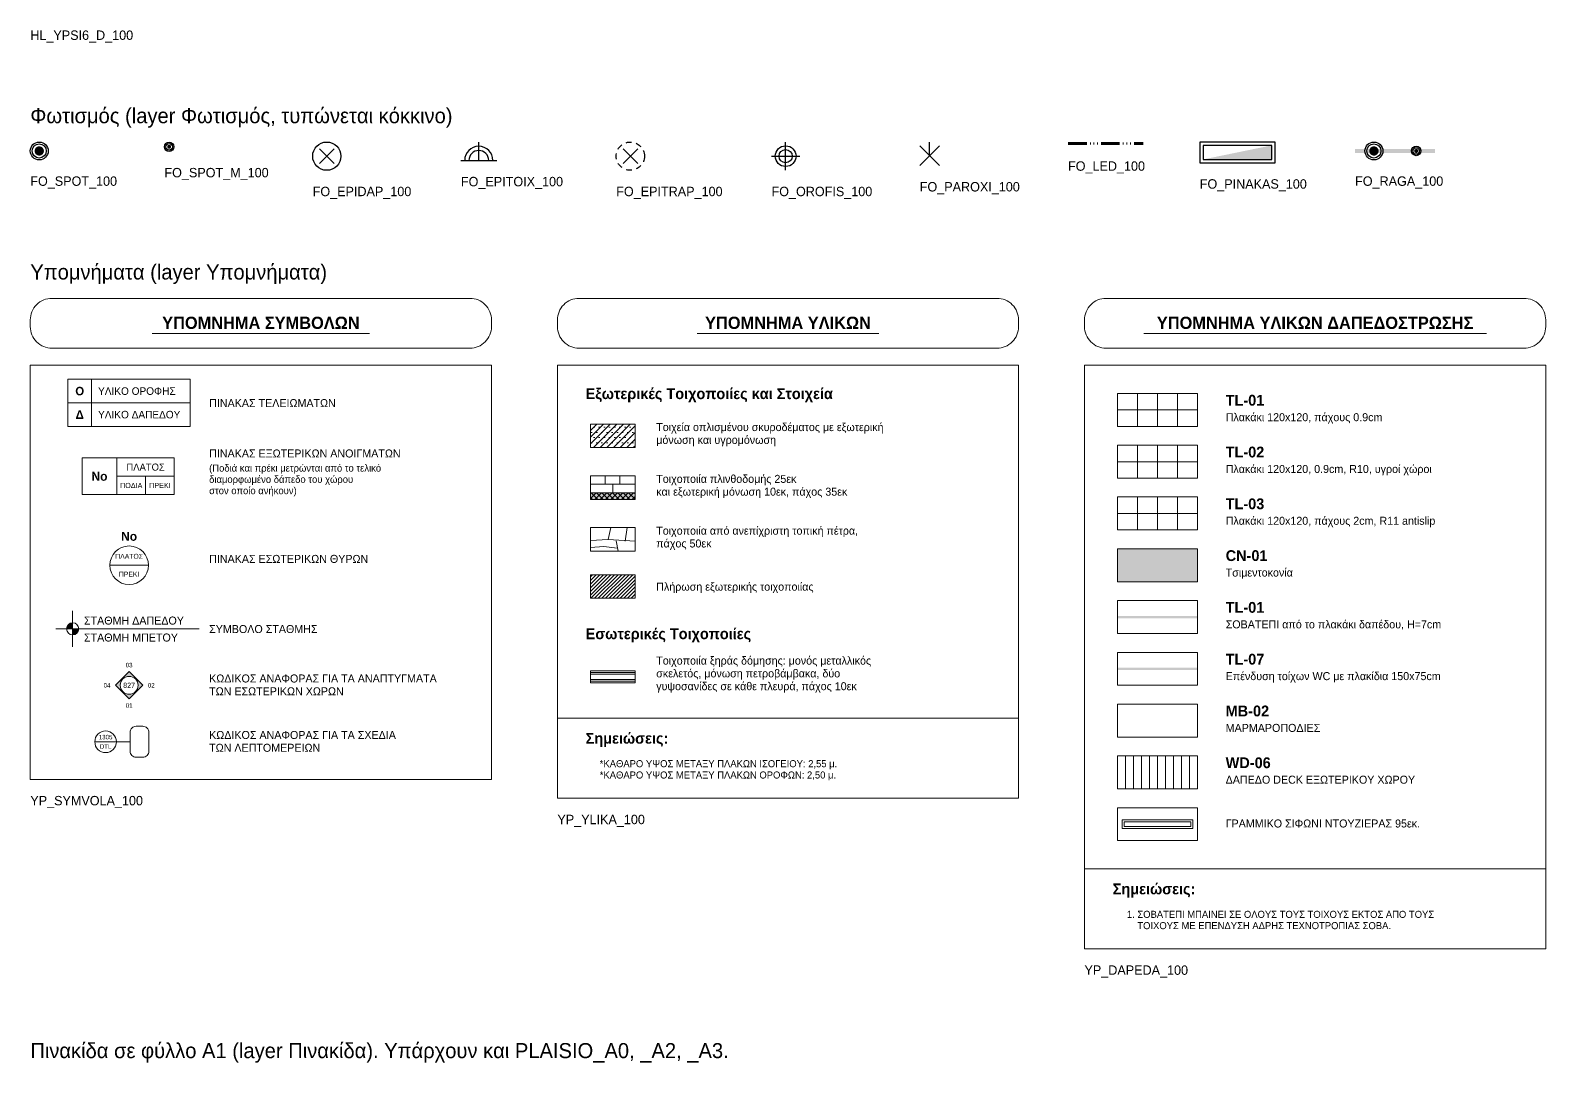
# Model space of a CAD drawing. Extents: x 0 to 269, y -106 to 0.
# Drawn here: x 92.85 to 125.05, y -46.28 to -24.35 of the extents above; entities that cross this region are included whole.
import ezdxf
from ezdxf.enums import TextEntityAlignment as Align

# ---------------------------------------------------------------- set-up
doc = ezdxf.new("R2010")
doc.units = 0
doc.linetypes.add('KIT_DASH', pattern=[0.15, 0.1, -0.05])
doc.layers.add('KIT-Οδηγίες', color=140, linetype='Continuous', plot=False)
doc.layers.add('Υπομνήματα', color=61, linetype='Continuous', lineweight=18)
doc.layers.add('Φωτισμός', color=12, linetype='Continuous', lineweight=25)
doc.styles.add('KIT', font='Commissioner-Regular.ttf')
doc.styles.add('KIT-B', font='Commissioner-Bold.ttf')

# ---------------------------------------------------------------- blocks, each defined once
blk = doc.blocks.new('FO_SPOT_100')
blk.add_hatch(color=256).paths.add_polyline_path([(-0.1, 0, 1), (0.1, 0, 1)])
for radius in [0.19, 0.15]:
    blk.add_circle((0, 0), radius)
blk = doc.blocks.new('FO_SPOT_M_100')
blk.add_hatch(color=256).paths.add_polyline_path([(-0.042, 0, 1), (0.042, 0, 1)])
for radius in [0.1, 0.07]:
    blk.add_circle((0, 0), radius)
blk = doc.blocks.new('FO_EPIDAP_100')
for p, q in [((-0.156, -0.156), (0.156, 0.156)), ((-0.156, 0.156), (0.156, -0.156))]:
    blk.add_line(p, q)
blk.add_circle((0, 0), 0.3)
blk = doc.blocks.new('FO_EPITOIX_100')
for p, q in [((0, 0), (0, 0.39)), ((-0.38, 0), (0.38, 0))]:
    blk.add_line(p, q)
for radius in [0.3, 0.21]:
    blk.add_arc((0, 0), radius, 0, 180)
blk = doc.blocks.new('FO_EPITRAP_100')
for p, q in [((-0.156, -0.156), (0.156, 0.156)), ((-0.156, 0.156), (0.156, -0.156))]:
    blk.add_line(p, q)
at = {"linetype": 'KIT_DASH', "ltscale": 1.2}
blk.add_circle((0, 0), 0.3, dxfattribs=at)
blk = doc.blocks.new('FO_OROFIS_100')
for p, q in [((-0.3, 0), (0.3, 0)), ((0, -0.3), (0, 0.3))]:
    blk.add_line(p, q)
for radius in [0.22, 0.14]:
    blk.add_circle((0, 0), radius)
blk = doc.blocks.new('FO_PAROXI_100')
for p, q in [((-0.21, -0.21), (0.21, 0.21)), ((-0.21, 0.21), (0.21, -0.21)), ((0, 0), (0, 0.29))]:
    blk.add_line(p, q)
blk = doc.blocks.new('FO_LED_100')
for points in [[(-0.8, -0.03), (-0.4, -0.03), (-0.4, 0.03), (-0.8, 0.03)], [(-0.1, -0.03), (0.3, -0.03), (0.3, 0.03), (-0.1, 0.03)], [(0.6, -0.03), (0.8, -0.03), (0.8, 0.03), (0.6, 0.03)]]:
    blk.add_hatch(color=256).paths.add_polyline_path(points)
at = {"lineweight": 9}
for p, q in [((-0.325, -0.021), (-0.325, 0.021)), ((-0.25, -0.021), (-0.25, 0.021)), ((-0.175, -0.021), (-0.175, 0.021)), ((0.375, -0.021), (0.375, 0.021)), ((0.45, -0.021), (0.45, 0.021)), ((0.525, -0.021), (0.525, 0.021))]:
    blk.add_line(p, q, dxfattribs=at)
blk = doc.blocks.new('FO_PINAKAS_100')
blk.add_hatch(color=256).paths.add_polyline_path([(-0.73, -0.15), (0.73, -0.15), (0.73, 0.15)])
for points in [[(-0.8, -0.22), (0.8, -0.22), (0.8, 0.22), (-0.8, 0.22)], [(-0.73, -0.15), (0.73, -0.15), (0.73, 0.15), (-0.73, 0.15)]]:
    blk.add_lwpolyline(points, close=True)
blk = doc.blocks.new('FO_RAGA_100')
for points in [[(-0.85, -0.04), (0.85, -0.04), (0.85, 0.04), (-0.85, 0.04)], [(-0.55, 0, 1), (-0.35, 0, 1)], [(0.408, 0, 1), (0.492, 0, 1)]]:
    blk.add_hatch(color=256).paths.add_polyline_path(points)
for centre, radius in [((-0.45, 0), 0.19), ((-0.45, 0), 0.15), ((0.45, 0), 0.1), ((0.45, 0), 0.07)]:
    blk.add_circle(centre, radius)
blk = doc.blocks.new('YP_SYMVOLA_100')
for points in [[(0.9, -7.02), (0.9, -6.89, 0.4142136), (0.77, -7.02)], [(0.9, -7.02), (0.9, -7.15, 0.4142136), (1.03, -7.02)]]:
    blk.add_hatch(color=256).paths.add_polyline_path(points)
h = blk.add_hatch(color=256)
h.paths.add_polyline_path([(2.39, -8.22), (2.1, -7.93), (1.81, -8.22), (2.1, -8.51)])
h.paths.add_polyline_path([(1.91, -8.22, 1), (2.29, -8.22, 1)], flags=16)
for p, q in [((2.5926, -0.7488), (7.2074, -0.7488)), ((1.3, -2.72), (1.3, -1.72)), ((0.8, -2.22), (3.4, -2.22)), ((1.84, -4.17), (1.84, -3.39)), ((1.84, -3.78), (3.06, -3.78)), ((2.45, -4.17), (2.45, -3.78)), ((1.69, -5.67), (2.51, -5.67)), ((0.9, -7.4), (0.9, -6.64)), ((0.54, -7.02), (3.5857, -7.02)), ((1.37, -9.42), (1.83, -9.42)), ((1.83, -9.42), (2.12, -9.42))]:
    blk.add_line(p, q)
for points in [[(0.46, -1.06), (9.34, -1.06, 0.4142136), (9.8, -0.6), (9.8, -0.46, 0.4142136), (9.34, 0), (0.46, 0, 0.4142136), (0, -0.46), (0, -0.6, 0.4142136)], [(2.25, -9.75), (2.39, -9.75, 0.4142136), (2.52, -9.62), (2.52, -9.22, 0.4142136), (2.39, -9.09), (2.25, -9.09, 0.4142136), (2.12, -9.22), (2.12, -9.62, 0.4142136)]]:
    blk.add_lwpolyline(points, format="xyb", close=True)
for points in [[(0, -10.22), (9.8, -10.22), (9.8, -1.42), (0, -1.42)], [(0.8, -2.72), (3.4, -2.72), (3.4, -1.72), (0.8, -1.72)], [(1.1, -4.17), (3.06, -4.17), (3.06, -3.39), (1.1, -3.39)], [(2.39, -8.22), (2.1, -7.93), (1.81, -8.22), (2.1, -8.51)]]:
    blk.add_lwpolyline(points, close=True)
for centre, radius in [((2.1, -5.67), 0.41), ((0.9, -7.02), 0.13), ((2.1, -8.22), 0.19), ((1.6, -9.42), 0.23)]:
    blk.add_circle(centre, radius)
at = {"style": 'KIT-B'}
for s, height, p in [('ΥΠΟΜΝΗΜΑ ΣΥΜΒΟΛΩΝ', 0.26, (4.9, -0.65)), ('No', 0.19, (2.1, -5.15))]:
    blk.add_text(s, height=height, dxfattribs=at).set_placement(p, align=Align.CENTER)
for s, height, style, p in [('Ο', 0.18, 'KIT-B', (1.05, -1.97)), ('Δ', 0.18, 'KIT-B', (1.05, -2.47)), ('ΠΛΑΤΟΣ', 0.15, 'KIT', (2.45, -3.585)), ('No', 0.19, 'KIT-B', (1.47, -3.78)), ('ΠΟΔΙΑ', 0.11, 'KIT', (2.145, -3.975)), ('ΠΡΕΚΙ', 0.11, 'KIT', (2.755, -3.975)), ('ΠΛΑΤΟΣ', 0.105, 'KIT', (2.1, -5.48)), ('ΠΡΕΚΙ', 0.105, 'KIT', (2.1, -5.86)), ('03', 0.095, 'KIT', (2.1, -7.79)), ('04', 0.095, 'KIT', (1.63, -8.22)), ('827', 0.11, 'KIT', (2.1, -8.22)), ('02', 0.095, 'KIT', (2.57, -8.22)), ('01', 0.095, 'KIT', (2.1, -8.65)), ('1305', 0.095, 'KIT', (1.6, -9.32)), ('DTL', 0.095, 'KIT', (1.6, -9.52))]:
    blk.add_text(s, height=height, dxfattribs=dict(style=style)).set_placement(p, align=Align.MIDDLE_CENTER)
at = {"style": 'KIT'}
for s, p in [('ΥΛΙΚΟ ΟΡΟΦΗΣ', (1.44, -1.97)), ('ΥΛΙΚΟ ΔΑΠΕΔΟΥ', (1.44, -2.47))]:
    blk.add_text(s, height=0.16, dxfattribs=at).set_placement(p, align=Align.MIDDLE_LEFT)
for s, height, p in [('ΠΙΝΑΚΑΣ ΤΕΛΕΙΩΜΑΤΩΝ', 0.17, (3.8, -2.31)), ('ΠΙΝΑΚΑΣ ΕΞΩΤΕΡΙΚΩΝ ΑΝΟΙΓΜΑΤΩΝ', 0.17, (3.8, -3.38)), ('(Ποδιά και πρέκι μετρώνται από το τελικό', 0.15, (3.8, -3.68)), ('διαμορφωμένο δάπεδο του χώρου', 0.15, (3.8, -3.92)), ('στον οποίο ανήκουν)', 0.15, (3.8, -4.16)), ('ΠΙΝΑΚΑΣ ΕΣΩΤΕΡΙΚΩΝ ΘΥΡΩΝ', 0.17, (3.8, -5.62)), ('ΣΤΑΘΜΗ ΔΑΠΕΔΟΥ', 0.17, (1.14, -6.93)), ('ΣΥΜΒΟΛΟ ΣΤΑΘΜΗΣ', 0.17, (3.8, -7.11)), ('ΣΤΑΘΜΗ ΜΠΕΤΟΥ', 0.17, (1.14, -7.29)), ('ΚΩΔΙΚΟΣ ΑΝΑΦΟΡΑΣ ΓΙΑ ΤΑ ΑΝΑΠΤΥΓΜΑΤΑ', 0.17, (3.8, -8.16)), ('ΤΩΝ ΕΣΩΤΕΡΙΚΩΝ ΧΩΡΩΝ', 0.17, (3.8, -8.432)), ('ΚΩΔΙΚΟΣ ΑΝΑΦΟΡΑΣ ΓΙΑ ΤΑ ΣΧΕΔΙΑ', 0.17, (3.8, -9.36)), ('ΤΩΝ ΛΕΠΤΟΜΕΡΕΙΩΝ', 0.17, (3.8, -9.632))]:
    blk.add_text(s, height=height, dxfattribs=at).set_placement(p)
blk = doc.blocks.new('YP_YLIKA_100')
h = blk.add_hatch()
h.set_pattern_fill('ANSI31', color=252, scale=0.031496)
h.paths.add_polyline_path([(0.7, -3.17), (1.65, -3.17), (1.65, -2.67), (0.7, -2.67)])
h = blk.add_hatch()
h.set_pattern_fill('DOTS', color=252, scale=0.069291)
h.paths.add_polyline_path([(0.7, -3.17), (1.65, -3.17), (1.65, -2.67), (0.7, -2.67)])
at = {"true_color": 0xf8f6b0}
blk.add_hatch(color=256, dxfattribs=at).paths.add_polyline_path([(0.7, -4.27), (1.65, -4.27), (1.65, -4.13), (0.7, -4.13)])
h = blk.add_hatch()
h.set_pattern_fill('ANSI37', color=252, scale=0.025197)
h.paths.add_polyline_path([(0.7, -4.27), (1.65, -4.27), (1.65, -4.13), (0.7, -4.13)])
h = blk.add_hatch()
h.set_pattern_fill('ANSI31', color=252, scale=0.0173228)
h.paths.add_polyline_path([(0.7, -6.37), (1.65, -6.37), (1.65, -5.87), (0.7, -5.87)])
for p, q in [((2.9725, -0.7488), (6.8275, -0.7488)), ((0.7, -4.13), (1.65, -4.13)), ((0, -8.92), (9.8, -8.92))]:
    blk.add_line(p, q)
at = {"color": 252}
for p, q in [((1.0135, -3.95), (1.0135, -3.77)), ((1.327, -3.95), (1.327, -3.77)), ((0.7, -3.95), (1.65, -3.95)), ((1.175, -4.13), (1.175, -3.95)), ((0.7, -7.9464), (1.65, -7.9464)), ((0.7, -7.9828), (1.65, -7.9828)), ((0.7, -8.0972), (1.65, -8.0972)), ((0.7, -8.1336), (1.65, -8.1336))]:
    blk.add_line(p, q, dxfattribs=at)
blk.add_lwpolyline([(0.46, -1.06), (9.34, -1.06, 0.4142136), (9.8, -0.6), (9.8, -0.46, 0.4142136), (9.34, 0), (0.46, 0, 0.4142136), (0, -0.46), (0, -0.6, 0.4142136)], format="xyb", close=True)
for points in [[(0, -10.62), (9.8, -10.62), (9.8, -1.42), (0, -1.42)], [(0.7, -3.17), (1.65, -3.17), (1.65, -2.67), (0.7, -2.67)], [(0.7, -4.27), (1.65, -4.27), (1.65, -3.77), (0.7, -3.77)], [(0.7, -5.37), (1.65, -5.37), (1.65, -4.87), (0.7, -4.87)], [(0.7, -6.37), (1.65, -6.37), (1.65, -5.87), (0.7, -5.87)], [(0.7, -8.17), (1.65, -8.17), (1.65, -7.91), (0.7, -7.91)]]:
    blk.add_lwpolyline(points, close=True)
for points in [[(0.7, -5.145), (1.08, -5.12), (1.65, -5.16)], [(1.08, -5.12), (1.137, -4.87)], [(1.289, -5.37), (1.251, -5.15)], [(1.441, -5.155), (1.479, -4.87)], [(0.7, -5.29), (0.985, -5.27), (1.27, -5.31)]]:
    blk.add_lwpolyline(points, dxfattribs=at)
at = {"style": 'KIT-B'}
blk.add_text('ΥΠΟΜΝΗΜΑ ΥΛΙΚΩΝ', height=0.26, dxfattribs=at).set_placement((4.9, -0.65), align=Align.CENTER)
for s, height, style, p in [('Εξωτερικές Τοιχοποιίες και Στοιχεία', 0.23, 'KIT-B', (0.6, -2.14)), ('Τοιχεία οπλισμένου σκυροδέματος με εξωτερική', 0.17, 'KIT', (2.1, -2.82)), ('μόνωση και υγρομόνωση', 0.17, 'KIT', (2.1, -3.092)), ('Τοιχοποιία πλινθοδομής 25εκ', 0.17, 'KIT', (2.1, -3.92)), ('και εξωτερική μόνωση 10εκ, πάχος 35εκ', 0.17, 'KIT', (2.1, -4.192)), ('Τοιχοποιία από ανεπίχριστη τοπική πέτρα,', 0.17, 'KIT', (2.1, -5.02)), ('πάχος 50εκ', 0.17, 'KIT', (2.1, -5.292)), ('Πλήρωση εξωτερικής τοιχοποιίας', 0.17, 'KIT', (2.1, -6.21)), ('Εσωτερικές Τοιχοποιίες', 0.23, 'KIT-B', (0.6, -7.24)), ('Τοιχοποιία ξηράς δόμησης: μονός μεταλλικός', 0.17, 'KIT', (2.1, -7.78)), ('σκελετός, μόνωση πετροβάμβακα, δύο', 0.17, 'KIT', (2.1, -8.052)), ('γυψοσανίδες σε κάθε πλευρά, πάχος 10εκ', 0.17, 'KIT', (2.1, -8.324)), ('Σημειώσεις:', 0.23, 'KIT-B', (0.6, -9.46)), ('*ΚΑΘΑΡΟ ΥΨΟΣ ΜΕΤΑΞΥ ΠΛΑΚΩΝ ΙΣΟΓΕΙΟΥ: 2,55 μ.', 0.15, 'KIT', (0.9, -9.96)), ('*ΚΑΘΑΡΟ ΥΨΟΣ ΜΕΤΑΞΥ ΠΛΑΚΩΝ ΟΡΟΦΩΝ: 2,50 μ.', 0.15, 'KIT', (0.9, -10.2))]:
    blk.add_text(s, height=height, dxfattribs=dict(style=style)).set_placement(p)
blk = doc.blocks.new('YP_DAPEDA_100')
at = {"true_color": 0xc8c8cb}
blk.add_hatch(color=256, dxfattribs=at).paths.add_polyline_path([(0.7, -6.02), (2.4, -6.02), (2.4, -5.32), (0.7, -5.32)])
at = {"true_color": 0xff7f00}
blk.add_hatch(color=256, dxfattribs=at).paths.add_polyline_path([(0.7, -6.795), (2.4, -6.795), (2.4, -6.745), (0.7, -6.745)])
at = {"true_color": 0xffbf00}
blk.add_hatch(color=256, dxfattribs=at).paths.add_polyline_path([(0.7, -7.895), (2.4, -7.895), (2.4, -7.845), (0.7, -7.845)])
for p, q in [((1.26, -0.749), (8.54, -0.749)), ((0, -12.12), (9.8, -12.12))]:
    blk.add_line(p, q)
at = {"color": 252}
for p, q in [((1.125, -2.72), (1.125, -2.02)), ((1.55, -2.72), (1.55, -2.02)), ((1.975, -2.72), (1.975, -2.02)), ((0.7, -2.37), (2.4, -2.37)), ((1.125, -3.82), (1.125, -3.12)), ((1.55, -3.82), (1.55, -3.12)), ((1.975, -3.82), (1.975, -3.12)), ((0.7, -3.47), (2.4, -3.47)), ((1.125, -4.92), (1.125, -4.22)), ((1.55, -4.92), (1.55, -4.22)), ((1.975, -4.92), (1.975, -4.22)), ((0.7, -4.57), (2.4, -4.57)), ((0.87, -10.42), (0.87, -9.72)), ((1.04, -10.42), (1.04, -9.72)), ((1.21, -10.42), (1.21, -9.72)), ((1.38, -10.42), (1.38, -9.72)), ((1.55, -10.42), (1.55, -9.72)), ((1.72, -10.42), (1.72, -9.72)), ((1.89, -10.42), (1.89, -9.72)), ((2.06, -10.42), (2.06, -9.72)), ((2.23, -10.42), (2.23, -9.72))]:
    blk.add_line(p, q, dxfattribs=at)
blk.add_lwpolyline([(0.46, -1.06), (9.34, -1.06, 0.414214), (9.8, -0.6), (9.8, -0.46, 0.414214), (9.34, 0), (0.46, 0, 0.414214), (0, -0.46), (0, -0.6, 0.414214)], format="xyb", close=True)
for points in [[(0, -13.82), (9.8, -13.82), (9.8, -1.42), (0, -1.42)], [(0.7, -2.72), (2.4, -2.72), (2.4, -2.02), (0.7, -2.02)], [(0.7, -3.82), (2.4, -3.82), (2.4, -3.12), (0.7, -3.12)], [(0.7, -4.92), (2.4, -4.92), (2.4, -4.22), (0.7, -4.22)], [(0.7, -6.02), (2.4, -6.02), (2.4, -5.32), (0.7, -5.32)], [(0.7, -7.12), (2.4, -7.12), (2.4, -6.42), (0.7, -6.42)], [(0.7, -8.22), (2.4, -8.22), (2.4, -7.52), (0.7, -7.52)], [(0.7, -9.32), (2.4, -9.32), (2.4, -8.62), (0.7, -8.62)], [(0.7, -10.42), (2.4, -10.42), (2.4, -9.72), (0.7, -9.72)], [(0.7, -11.52), (2.4, -11.52), (2.4, -10.82), (0.7, -10.82)]]:
    blk.add_lwpolyline(points, close=True)
for points in [[(0.8, -11.26), (2.3, -11.26), (2.3, -11.08), (0.8, -11.08)], [(0.84, -11.22), (2.26, -11.22), (2.26, -11.12), (0.84, -11.12)]]:
    blk.add_lwpolyline(points, close=True, dxfattribs=at)
at = {"style": 'KIT-B'}
blk.add_text('ΥΠΟΜΝΗΜΑ ΥΛΙΚΩΝ ΔΑΠΕΔΟΣΤΡΩΣΗΣ', height=0.26, dxfattribs=at).set_placement((4.9, -0.65), align=Align.CENTER)
for s, height, style, p in [('TL-01', 0.23, 'KIT-B', (3, -2.28)), ('Πλακάκι 120x120, πάχους 0.9cm', 0.17, 'KIT', (3, -2.61)), ('TL-02', 0.23, 'KIT-B', (3, -3.38)), ('Πλακάκι 120x120, 0.9cm, R10, υγροί χώροι', 0.17, 'KIT', (3, -3.71)), ('TL-03', 0.23, 'KIT-B', (3, -4.48)), ('Πλακάκι 120x120, πάχους 2cm, R11 antislip', 0.17, 'KIT', (3, -4.81)), ('CN-01', 0.23, 'KIT-B', (3, -5.58)), ('Τσιμεντοκονία', 0.17, 'KIT', (3, -5.91)), ('TL-01', 0.23, 'KIT-B', (3, -6.68)), ('ΣΟΒΑΤΕΠΙ από το πλακάκι δαπέδου, H=7cm', 0.17, 'KIT', (3, -7.01)), ('TL-07', 0.23, 'KIT-B', (3, -7.78)), ('Επένδυση τοίχων WC με πλακίδια 150x75cm', 0.17, 'KIT', (3, -8.11)), ('MB-02', 0.23, 'KIT-B', (3, -8.88)), ('ΜΑΡΜΑΡΟΠΟΔΙΕΣ', 0.17, 'KIT', (3, -9.21)), ('WD-06', 0.23, 'KIT-B', (3, -9.98)), ('ΔΑΠΕΔΟ DECK ΕΞΩΤΕΡΙΚΟΥ ΧΩΡΟΥ', 0.17, 'KIT', (3, -10.31)), ('ΓΡΑΜΜΙΚΟ ΣΙΦΩΝΙ ΝΤΟΥΖΙΕΡΑΣ 95εκ.', 0.17, 'KIT', (3, -11.24)), ('Σημειώσεις:', 0.23, 'KIT-B', (0.6, -12.66)), ('1. ΣΟΒΑΤΕΠΙ ΜΠΑΙΝΕΙ ΣΕ ΟΛΟΥΣ ΤΟΥΣ ΤΟΙΧΟΥΣ ΕΚΤΟΣ ΑΠΟ ΤΟΥΣ', 0.15, 'KIT', (0.9, -13.16)), ('    ΤΟΙΧΟΥΣ ΜΕ ΕΠΕΝΔΥΣΗ ΑΔΡΗΣ ΤΕΧΝΟΤΡΟΠΙΑΣ ΣΟΒΑ.', 0.15, 'KIT', (0.9, -13.4))]:
    blk.add_text(s, height=height, dxfattribs=dict(style=style)).set_placement(p)

msp = doc.modelspace()

# ---------------------------------------------------------------- block references
at = {"layer": 'Υπομνήματα'}
for name, p in [('YP_SYMVOLA_100', (92.85, -30.042)), ('YP_YLIKA_100', (104.05, -30.042)), ('YP_DAPEDA_100', (115.25, -30.042))]:
    msp.add_blockref(name, p, dxfattribs=at)
at = {"layer": 'Φωτισμός'}
for name, p in [('FO_SPOT_100', (93.04, -26.912)), ('FO_SPOT_M_100', (95.8, -26.822)), ('FO_EPIDAP_100', (99.15, -27.022)), ('FO_EPITOIX_100', (102.38, -27.112)), ('FO_EPITRAP_100', (105.6, -27.022)), ('FO_OROFIS_100', (108.9, -27.022)), ('FO_PAROXI_100', (111.96, -27.012)), ('FO_LED_100', (115.7, -26.752)), ('FO_PINAKAS_100', (118.5, -26.942)), ('FO_RAGA_100', (121.85, -26.912))]:
    msp.add_blockref(name, p, dxfattribs=at)

# ---------------------------------------------------------------- texts
at = {"layer": 'KIT-Οδηγίες', "style": 'KIT'}
for s, height, p in [('HL_YPSI6_D_100', 0.2, (92.85, -24.552)), ('Φωτισμός (layer Φωτισμός, τυπώνεται κόκκινο)', 0.32, (92.85, -26.322)), ('FO_SPOT_M_100', 0.2, (95.7, -27.472)), ('FO_LED_100', 0.2, (114.9, -27.332)), ('FO_SPOT_100', 0.2, (92.85, -27.652)), ('FO_EPIDAP_100', 0.2, (98.85, -27.872)), ('FO_EPITOIX_100', 0.2, (102, -27.662)), ('FO_EPITRAP_100', 0.2, (105.3, -27.872)), ('FO_OROFIS_100', 0.2, (108.6, -27.872)), ('FO_PAROXI_100', 0.2, (111.75, -27.772)), ('FO_PINAKAS_100', 0.2, (117.7, -27.712)), ('FO_RAGA_100', 0.2, (121, -27.652)), ('Υπομνήματα (layer Υπομνήματα)', 0.32, (92.85, -29.642)), ('YP_SYMVOLA_100', 0.2, (92.85, -40.812)), ('YP_YLIKA_100', 0.2, (104.05, -41.212)), ('YP_DAPEDA_100', 0.2, (115.25, -44.412)), ('Πινακίδα σε φύλλο A1 (layer Πινακίδα). Υπάρχουν και PLAISIO_A0, _A2, _A3.', 0.32, (92.85, -46.182))]:
    msp.add_text(s, height=height, dxfattribs=at).set_placement(p)

doc.saveas('drawing.dxf')
